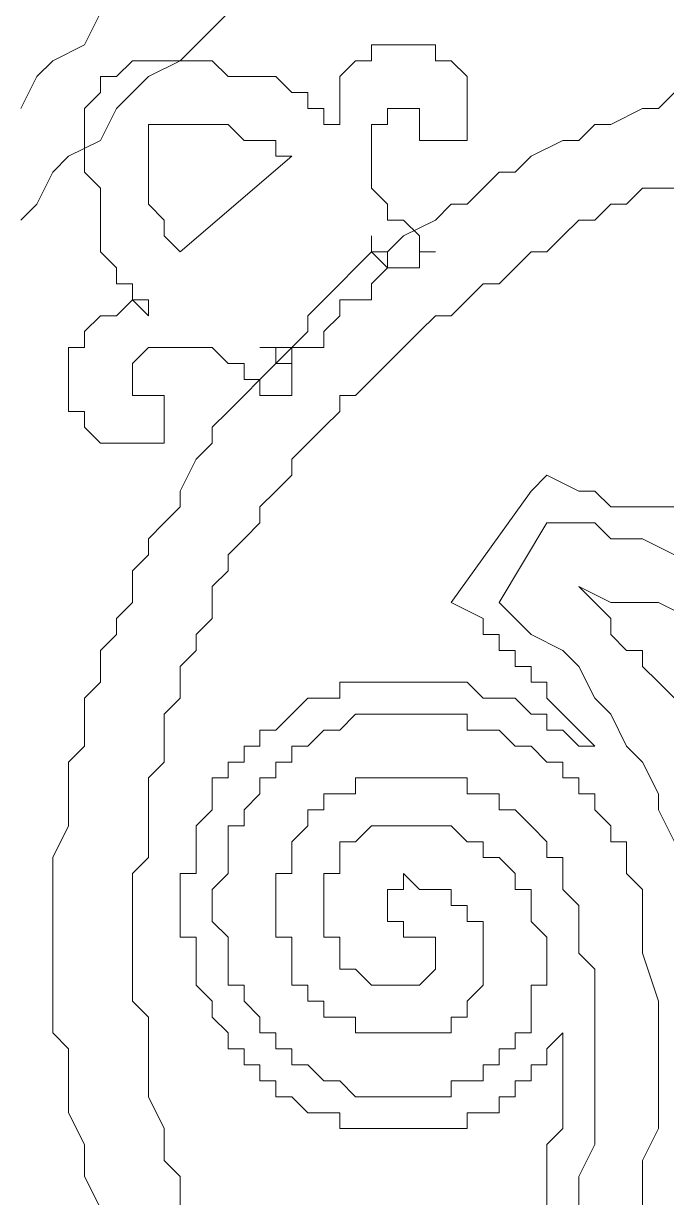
# Model space of a CAD drawing. Extents: x -66030 to 95157, y -13132 to 45879.
# Drawn here: x -11440.4 to -11282.9, y 14237.9 to 14525.6 of the extents above; entities that cross this region are included whole.
import ezdxf

# ---------------------------------------------------------------- set-up
doc = ezdxf.new("R2010")
doc.units = 0
doc.header["$LTSCALE"] = 100
doc.header["$MEASUREMENT"] = 0
doc.layers.get('0').update_dxf_attribs({"linetype": 'CONTINUOUS'})

msp = doc.modelspace()

# ---------------------------------------------------------------- linework, layer by layer
at = {"lineweight": 0}
for points in [[(-11441.1, 14477.46), (-11437.19, 14481.37), (-11433.28, 14489.18), (-11429.38, 14493.09), (-11421.57, 14496.99), (-11417.66, 14504.81), (-11413.75, 14508.71), (-11409.85, 14512.62), (-11402.04, 14516.52), (-11398.13, 14520.43), (-11394.22, 14524.34), (-11386.41, 14532.15)], [(-11441.1, 14504.81), (-11437.19, 14512.62), (-11433.28, 14516.52), (-11425.47, 14520.43), (-11421.57, 14528.24)], [(-11421.57, 14235.29), (-11425.47, 14243.11), (-11425.47, 14247.01), (-11425.47, 14250.92), (-11429.38, 14258.73), (-11429.38, 14262.64), (-11429.38, 14266.54), (-11429.38, 14274.35), (-11433.28, 14278.26), (-11433.28, 14286.07), (-11433.28, 14289.98), (-11433.28, 14293.88), (-11433.28, 14301.7), (-11433.28, 14305.6), (-11433.28, 14313.41), (-11433.28, 14317.32), (-11433.28, 14321.23), (-11429.38, 14329.04), (-11429.38, 14332.94), (-11429.38, 14340.76), (-11429.38, 14344.66), (-11425.47, 14348.57), (-11425.47, 14356.38), (-11425.47, 14360.29), (-11421.57, 14364.19), (-11421.57, 14372), (-11417.66, 14375.91), (-11417.66, 14379.82), (-11413.75, 14383.72), (-11413.75, 14391.53), (-11409.85, 14395.44), (-11409.85, 14399.34), (-11405.94, 14403.25), (-11402.04, 14407.16), (-11402.04, 14411.06), (-11398.13, 14418.87), (-11394.22, 14422.78), (-11394.22, 14426.69), (-11390.32, 14430.59), (-11386.41, 14434.5), (-11382.51, 14438.4), (-11378.6, 14442.31), (-11374.69, 14446.22), (-11370.79, 14450.12), (-11370.79, 14454.03), (-11366.88, 14457.93), (-11362.98, 14461.84), (-11359.07, 14465.75), (-11355.16, 14469.65), (-11351.26, 14469.65), (-11347.35, 14473.56), (-11339.54, 14477.46), (-11335.63, 14481.37), (-11331.73, 14481.37), (-11327.82, 14485.28), (-11323.92, 14489.18), (-11320.01, 14489.18), (-11316.1, 14493.09), (-11308.29, 14496.99), (-11304.39, 14496.99), (-11300.48, 14500.9), (-11296.57, 14500.9), (-11288.76, 14504.81), (-11284.86, 14504.81), (-11280.95, 14508.71)], [(-11402.04, 14235.29), (-11402.04, 14239.2), (-11402.04, 14243.11), (-11405.94, 14247.01), (-11405.94, 14250.92), (-11405.94, 14254.82), (-11409.85, 14262.64), (-11409.85, 14266.54), (-11409.85, 14270.45), (-11409.85, 14274.35), (-11409.85, 14282.17), (-11413.75, 14286.07), (-11413.75, 14289.98), (-11413.75, 14293.88), (-11413.75, 14301.7), (-11413.75, 14305.6), (-11413.75, 14309.51), (-11413.75, 14317.32), (-11409.85, 14321.23), (-11409.85, 14325.13), (-11409.85, 14329.04), (-11409.85, 14336.85), (-11409.85, 14340.76), (-11405.94, 14344.66), (-11405.94, 14348.57), (-11405.94, 14356.38), (-11402.04, 14360.29), (-11402.04, 14364.19), (-11402.04, 14368.1), (-11398.13, 14372), (-11398.13, 14375.91), (-11394.22, 14379.82), (-11394.22, 14387.63), (-11390.32, 14391.53), (-11390.32, 14395.44), (-11386.41, 14399.34), (-11382.51, 14403.25), (-11382.51, 14407.16), (-11378.6, 14411.06), (-11374.69, 14414.97), (-11374.69, 14418.87), (-11370.79, 14422.78), (-11366.88, 14426.69), (-11362.98, 14430.59), (-11362.98, 14434.5), (-11359.07, 14434.5), (-11355.16, 14438.4), (-11351.26, 14442.31), (-11347.35, 14446.22), (-11343.45, 14450.12), (-11339.54, 14454.03), (-11335.63, 14454.03), (-11331.73, 14457.93), (-11327.82, 14461.84), (-11323.92, 14461.84), (-11320.01, 14465.75), (-11316.1, 14469.65), (-11312.2, 14469.65), (-11308.29, 14473.56), (-11304.39, 14477.46), (-11300.48, 14477.46), (-11296.57, 14481.37), (-11292.67, 14481.37), (-11288.76, 14485.28), (-11284.86, 14485.28), (-11280.95, 14485.28)], [(-11312.2, 14235.29), (-11312.2, 14239.2), (-11312.2, 14239.2), (-11312.2, 14243.11), (-11312.2, 14243.11), (-11312.2, 14247.01), (-11312.2, 14247.01), (-11312.2, 14250.92), (-11312.2, 14250.92), (-11308.29, 14254.82), (-11308.29, 14258.73), (-11308.29, 14258.73), (-11308.29, 14262.64), (-11308.29, 14262.64), (-11308.29, 14266.54), (-11308.29, 14266.54), (-11308.29, 14270.45), (-11308.29, 14270.45), (-11308.29, 14274.35), (-11308.29, 14274.35), (-11308.29, 14278.26), (-11308.29, 14278.26), (-11312.2, 14274.35), (-11312.2, 14274.35), (-11312.2, 14270.45), (-11312.2, 14270.45), (-11316.1, 14270.45), (-11316.1, 14266.54), (-11316.1, 14266.54), (-11320.01, 14266.54), (-11320.01, 14262.64), (-11323.92, 14262.64), (-11323.92, 14262.64), (-11323.92, 14258.73), (-11327.82, 14258.73), (-11327.82, 14258.73), (-11331.73, 14258.73), (-11331.73, 14254.82), (-11335.63, 14254.82), (-11335.63, 14254.82), (-11339.54, 14254.82), (-11339.54, 14254.82), (-11343.45, 14254.82), (-11343.45, 14254.82), (-11347.35, 14254.82), (-11351.26, 14254.82), (-11355.16, 14254.82), (-11355.16, 14254.82), (-11359.07, 14254.82), (-11362.98, 14254.82), (-11362.98, 14258.73), (-11366.88, 14258.73), (-11370.79, 14258.73), (-11370.79, 14258.73), (-11374.69, 14262.64), (-11374.69, 14262.64), (-11378.6, 14262.64), (-11378.6, 14266.54), (-11382.51, 14266.54), (-11382.51, 14270.45), (-11386.41, 14270.45), (-11386.41, 14274.35), (-11390.32, 14274.35), (-11390.32, 14278.26), (-11390.32, 14278.26), (-11394.22, 14282.17), (-11394.22, 14286.07), (-11394.22, 14286.07), (-11398.13, 14289.98), (-11398.13, 14289.98), (-11398.13, 14293.88), (-11398.13, 14297.79), (-11398.13, 14301.7), (-11402.04, 14301.7), (-11402.04, 14305.6), (-11402.04, 14309.51), (-11402.04, 14309.51), (-11402.04, 14313.41), (-11402.04, 14317.32), (-11398.13, 14317.32), (-11398.13, 14321.23), (-11398.13, 14325.13), (-11398.13, 14325.13), (-11398.13, 14329.04), (-11394.22, 14332.94), (-11394.22, 14332.94), (-11394.22, 14336.85), (-11394.22, 14340.76), (-11390.32, 14340.76), (-11390.32, 14344.66), (-11386.41, 14344.66), (-11386.41, 14348.57), (-11382.51, 14348.57), (-11382.51, 14352.47), (-11378.6, 14352.47), (-11378.6, 14352.47), (-11374.69, 14356.38), (-11374.69, 14356.38), (-11370.79, 14360.29), (-11370.79, 14360.29), (-11366.88, 14360.29), (-11362.98, 14360.29), (-11362.98, 14364.19), (-11359.07, 14364.19), (-11355.16, 14364.19), (-11355.16, 14364.19), (-11351.26, 14364.19), (-11347.35, 14364.19), (-11343.45, 14364.19), (-11339.54, 14364.19), (-11339.54, 14364.19), (-11335.63, 14364.19), (-11331.73, 14364.19), (-11327.82, 14360.29), (-11323.92, 14360.29), (-11320.01, 14360.29), (-11320.01, 14360.29), (-11316.1, 14356.38), (-11312.2, 14356.38), (-11312.2, 14352.47), (-11308.29, 14352.47), (-11304.39, 14348.57), (-11304.39, 14348.57), (-11300.48, 14348.57), (-11300.48, 14348.57), (-11304.39, 14352.47), (-11304.39, 14352.47), (-11308.29, 14356.38), (-11312.2, 14360.29), (-11312.2, 14360.29), (-11312.2, 14364.19), (-11316.1, 14364.19), (-11316.1, 14364.19), (-11316.1, 14368.1), (-11316.1, 14368.1), (-11320.01, 14368.1), (-11320.01, 14368.1), (-11320.01, 14372), (-11320.01, 14372), (-11323.92, 14372), (-11323.92, 14375.91), (-11323.92, 14375.91), (-11323.92, 14375.91), (-11327.82, 14375.91), (-11327.82, 14379.82), (-11335.63, 14383.72), (-11316.1, 14411.06), (-11312.2, 14414.97), (-11304.39, 14411.06), (-11304.39, 14411.06), (-11300.48, 14411.06), (-11300.48, 14411.06), (-11296.57, 14407.16), (-11296.57, 14407.16), (-11292.67, 14407.16), (-11288.76, 14407.16), (-11288.76, 14407.16), (-11284.86, 14407.16), (-11284.86, 14407.16), (-11280.95, 14407.16)], [(-11280.95, 14325.13), (-11284.86, 14332.94), (-11284.86, 14336.85), (-11288.76, 14344.66), (-11292.67, 14348.57), (-11296.57, 14356.38), (-11300.48, 14360.29), (-11304.39, 14368.1), (-11308.29, 14372), (-11316.1, 14375.91), (-11320.01, 14379.82), (-11323.92, 14383.72), (-11312.2, 14403.25), (-11312.2, 14403.25), (-11312.2, 14403.25), (-11304.39, 14403.25), (-11300.48, 14403.25), (-11296.57, 14399.34), (-11292.67, 14399.34), (-11288.76, 14399.34), (-11280.95, 14395.44)], [(-11277.04, 14379.82), (-11284.86, 14383.72), (-11288.76, 14383.72), (-11292.67, 14383.72), (-11296.57, 14383.72), (-11304.39, 14387.63), (-11300.48, 14383.72), (-11296.57, 14379.82), (-11296.57, 14375.91), (-11292.67, 14372), (-11288.76, 14372), (-11288.76, 14368.1), (-11284.86, 14364.19), (-11280.95, 14360.29)], [(-11304.39, 14235.29), (-11304.39, 14239.2), (-11304.39, 14243.11), (-11300.48, 14250.92), (-11300.48, 14254.82), (-11300.48, 14258.73), (-11300.48, 14262.64), (-11300.48, 14266.54), (-11300.48, 14270.45), (-11300.48, 14278.26), (-11300.48, 14282.17), (-11300.48, 14286.07), (-11300.48, 14293.88), (-11304.39, 14297.79), (-11304.39, 14301.7), (-11304.39, 14305.6), (-11304.39, 14309.51), (-11308.29, 14313.41), (-11308.29, 14317.32), (-11308.29, 14317.32), (-11308.29, 14321.23), (-11312.2, 14321.23), (-11312.2, 14325.13), (-11312.2, 14325.13), (-11316.1, 14329.04), (-11316.1, 14329.04), (-11316.1, 14329.04), (-11320.01, 14332.94), (-11320.01, 14332.94), (-11323.92, 14332.94), (-11323.92, 14336.85), (-11327.82, 14336.85), (-11327.82, 14336.85), (-11331.73, 14336.85), (-11331.73, 14340.76), (-11335.63, 14340.76), (-11335.63, 14340.76), (-11339.54, 14340.76), (-11339.54, 14340.76), (-11343.45, 14340.76), (-11343.45, 14340.76), (-11347.35, 14340.76), (-11347.35, 14340.76), (-11351.26, 14340.76), (-11351.26, 14340.76), (-11355.16, 14340.76), (-11355.16, 14340.76), (-11355.16, 14340.76), (-11359.07, 14340.76), (-11359.07, 14340.76), (-11359.07, 14336.85), (-11362.98, 14336.85), (-11362.98, 14336.85), (-11362.98, 14336.85), (-11366.88, 14336.85), (-11366.88, 14332.94), (-11366.88, 14332.94), (-11370.79, 14332.94), (-11370.79, 14329.04), (-11370.79, 14329.04), (-11370.79, 14329.04), (-11374.69, 14325.13), (-11374.69, 14325.13), (-11374.69, 14325.13), (-11374.69, 14321.23), (-11374.69, 14321.23), (-11374.69, 14321.23), (-11374.69, 14317.32), (-11378.6, 14317.32), (-11378.6, 14313.41), (-11378.6, 14313.41), (-11378.6, 14313.41), (-11378.6, 14309.51), (-11378.6, 14309.51), (-11378.6, 14305.6), (-11378.6, 14305.6), (-11378.6, 14305.6), (-11378.6, 14301.7), (-11374.69, 14301.7), (-11374.69, 14297.79), (-11374.69, 14297.79), (-11374.69, 14297.79), (-11374.69, 14293.88), (-11374.69, 14293.88), (-11374.69, 14289.98), (-11370.79, 14289.98), (-11370.79, 14289.98), (-11370.79, 14289.98), (-11370.79, 14286.07), (-11366.88, 14286.07), (-11366.88, 14286.07), (-11366.88, 14282.17), (-11362.98, 14282.17), (-11362.98, 14282.17), (-11362.98, 14282.17), (-11359.07, 14282.17), (-11359.07, 14278.26), (-11359.07, 14278.26), (-11355.16, 14278.26), (-11355.16, 14278.26), (-11355.16, 14278.26), (-11351.26, 14278.26), (-11351.26, 14278.26), (-11347.35, 14278.26), (-11347.35, 14278.26), (-11347.35, 14278.26), (-11343.45, 14278.26), (-11343.45, 14278.26), (-11343.45, 14278.26), (-11343.45, 14278.26), (-11339.54, 14278.26), (-11339.54, 14278.26), (-11339.54, 14278.26), (-11339.54, 14278.26), (-11339.54, 14278.26), (-11335.63, 14278.26), (-11335.63, 14278.26), (-11335.63, 14282.17), (-11335.63, 14282.17), (-11335.63, 14282.17), (-11335.63, 14282.17), (-11331.73, 14282.17), (-11331.73, 14282.17), (-11331.73, 14286.07), (-11331.73, 14286.07), (-11331.73, 14286.07), (-11331.73, 14286.07), (-11331.73, 14286.07), (-11327.82, 14289.98), (-11327.82, 14289.98), (-11327.82, 14289.98), (-11327.82, 14289.98), (-11327.82, 14289.98), (-11327.82, 14293.88), (-11327.82, 14293.88), (-11327.82, 14293.88), (-11327.82, 14293.88), (-11327.82, 14297.79), (-11327.82, 14297.79), (-11327.82, 14297.79), (-11327.82, 14297.79), (-11327.82, 14301.7), (-11327.82, 14301.7), (-11327.82, 14301.7), (-11327.82, 14301.7), (-11327.82, 14305.6), (-11331.73, 14305.6), (-11331.73, 14305.6), (-11331.73, 14305.6), (-11331.73, 14305.6), (-11331.73, 14309.51), (-11331.73, 14309.51), (-11331.73, 14309.51), (-11335.63, 14309.51), (-11335.63, 14309.51), (-11335.63, 14309.51), (-11335.63, 14313.41), (-11335.63, 14313.41), (-11335.63, 14313.41), (-11339.54, 14313.41), (-11339.54, 14313.41), (-11339.54, 14313.41), (-11339.54, 14313.41), (-11339.54, 14313.41), (-11343.45, 14313.41), (-11343.45, 14313.41), (-11343.45, 14313.41), (-11343.45, 14313.41), (-11347.35, 14317.32), (-11347.35, 14317.32), (-11347.35, 14317.32), (-11347.35, 14313.41), (-11347.35, 14313.41), (-11347.35, 14313.41), (-11347.35, 14313.41), (-11347.35, 14313.41), (-11347.35, 14313.41), (-11347.35, 14313.41), (-11347.35, 14313.41), (-11351.26, 14313.41), (-11351.26, 14313.41), (-11351.26, 14313.41), (-11351.26, 14313.41), (-11351.26, 14313.41), (-11351.26, 14313.41), (-11351.26, 14313.41), (-11351.26, 14313.41), (-11351.26, 14313.41), (-11351.26, 14313.41), (-11351.26, 14313.41), (-11351.26, 14313.41), (-11351.26, 14313.41), (-11351.26, 14313.41), (-11351.26, 14313.41), (-11351.26, 14309.51), (-11351.26, 14309.51), (-11351.26, 14309.51), (-11351.26, 14309.51), (-11351.26, 14309.51), (-11351.26, 14309.51), (-11351.26, 14309.51), (-11351.26, 14309.51), (-11351.26, 14309.51), (-11351.26, 14309.51), (-11351.26, 14309.51), (-11351.26, 14309.51), (-11351.26, 14309.51), (-11351.26, 14305.6), (-11351.26, 14305.6), (-11351.26, 14305.6), (-11351.26, 14305.6), (-11351.26, 14305.6), (-11351.26, 14305.6), (-11351.26, 14305.6), (-11351.26, 14305.6), (-11351.26, 14305.6), (-11351.26, 14305.6), (-11351.26, 14305.6), (-11351.26, 14305.6), (-11351.26, 14305.6), (-11351.26, 14305.6), (-11351.26, 14305.6), (-11351.26, 14305.6), (-11347.35, 14305.6), (-11347.35, 14305.6), (-11347.35, 14305.6), (-11347.35, 14305.6), (-11347.35, 14305.6), (-11347.35, 14301.7), (-11347.35, 14301.7), (-11347.35, 14301.7), (-11347.35, 14301.7), (-11347.35, 14301.7), (-11343.45, 14301.7), (-11343.45, 14301.7), (-11343.45, 14301.7), (-11339.54, 14301.7), (-11339.54, 14297.79), (-11339.54, 14297.79), (-11339.54, 14297.79), (-11339.54, 14293.88), (-11339.54, 14293.88), (-11339.54, 14293.88), (-11343.45, 14289.98), (-11343.45, 14289.98), (-11343.45, 14289.98), (-11347.35, 14289.98), (-11347.35, 14289.98), (-11347.35, 14289.98), (-11347.35, 14289.98), (-11351.26, 14289.98), (-11351.26, 14289.98), (-11351.26, 14289.98), (-11355.16, 14289.98), (-11355.16, 14289.98), (-11355.16, 14289.98), (-11355.16, 14289.98), (-11355.16, 14289.98), (-11359.07, 14293.88), (-11359.07, 14293.88), (-11359.07, 14293.88), (-11359.07, 14293.88), (-11359.07, 14293.88), (-11362.98, 14293.88), (-11362.98, 14297.79), (-11362.98, 14297.79), (-11362.98, 14297.79), (-11362.98, 14297.79), (-11362.98, 14297.79), (-11362.98, 14301.7), (-11366.88, 14301.7), (-11366.88, 14301.7), (-11366.88, 14301.7), (-11366.88, 14305.6), (-11366.88, 14305.6), (-11366.88, 14305.6), (-11366.88, 14305.6), (-11366.88, 14309.51), (-11366.88, 14309.51), (-11366.88, 14309.51), (-11366.88, 14309.51), (-11366.88, 14313.41), (-11366.88, 14313.41), (-11366.88, 14313.41), (-11366.88, 14313.41), (-11366.88, 14317.32), (-11366.88, 14317.32), (-11366.88, 14317.32), (-11362.98, 14317.32), (-11362.98, 14321.23), (-11362.98, 14321.23), (-11362.98, 14321.23), (-11362.98, 14321.23), (-11362.98, 14321.23), (-11362.98, 14325.13), (-11359.07, 14325.13), (-11359.07, 14325.13), (-11359.07, 14325.13), (-11359.07, 14325.13), (-11359.07, 14325.13), (-11355.16, 14329.04), (-11355.16, 14329.04), (-11355.16, 14329.04), (-11355.16, 14329.04), (-11355.16, 14329.04), (-11351.26, 14329.04), (-11351.26, 14329.04), (-11351.26, 14329.04), (-11351.26, 14329.04), (-11347.35, 14329.04), (-11347.35, 14329.04), (-11347.35, 14329.04), (-11343.45, 14329.04), (-11343.45, 14329.04), (-11339.54, 14329.04), (-11339.54, 14329.04), (-11335.63, 14329.04), (-11335.63, 14329.04), (-11335.63, 14329.04), (-11331.73, 14325.13), (-11331.73, 14325.13), (-11331.73, 14325.13), (-11327.82, 14325.13), (-11327.82, 14325.13), (-11327.82, 14321.23), (-11323.92, 14321.23), (-11323.92, 14321.23), (-11323.92, 14321.23), (-11320.01, 14317.32), (-11320.01, 14317.32), (-11320.01, 14317.32), (-11320.01, 14313.41), (-11316.1, 14313.41), (-11316.1, 14313.41), (-11316.1, 14309.51), (-11316.1, 14309.51), (-11316.1, 14305.6), (-11316.1, 14305.6), (-11316.1, 14305.6), (-11312.2, 14301.7), (-11312.2, 14301.7), (-11312.2, 14297.79), (-11312.2, 14297.79), (-11312.2, 14293.88), (-11312.2, 14293.88), (-11312.2, 14289.98), (-11312.2, 14289.98), (-11316.1, 14289.98), (-11316.1, 14286.07), (-11316.1, 14286.07), (-11316.1, 14282.17), (-11316.1, 14282.17), (-11316.1, 14282.17), (-11316.1, 14278.26), (-11320.01, 14278.26), (-11320.01, 14278.26), (-11320.01, 14274.35), (-11320.01, 14274.35), (-11323.92, 14274.35), (-11323.92, 14270.45), (-11323.92, 14270.45), (-11327.82, 14270.45), (-11327.82, 14270.45), (-11327.82, 14266.54), (-11331.73, 14266.54), (-11331.73, 14266.54), (-11331.73, 14266.54), (-11335.63, 14266.54), (-11335.63, 14262.64), (-11335.63, 14262.64), (-11339.54, 14262.64), (-11339.54, 14262.64), (-11343.45, 14262.64), (-11343.45, 14262.64), (-11347.35, 14262.64), (-11347.35, 14262.64), (-11351.26, 14262.64), (-11351.26, 14262.64), (-11355.16, 14262.64), (-11355.16, 14262.64), (-11359.07, 14262.64), (-11362.98, 14266.54), (-11362.98, 14266.54), (-11366.88, 14266.54), (-11366.88, 14266.54), (-11370.79, 14270.45), (-11370.79, 14270.45), (-11374.69, 14270.45), (-11374.69, 14274.35), (-11374.69, 14274.35), (-11378.6, 14274.35), (-11378.6, 14278.26), (-11382.51, 14278.26), (-11382.51, 14282.17), (-11382.51, 14282.17), (-11386.41, 14286.07), (-11386.41, 14286.07), (-11386.41, 14289.98), (-11390.32, 14289.98), (-11390.32, 14293.88), (-11390.32, 14293.88), (-11390.32, 14297.79), (-11390.32, 14297.79), (-11390.32, 14301.7), (-11390.32, 14301.7), (-11394.22, 14305.6), (-11394.22, 14309.51), (-11394.22, 14309.51), (-11394.22, 14313.41), (-11390.32, 14317.32), (-11390.32, 14317.32), (-11390.32, 14321.23), (-11390.32, 14321.23), (-11390.32, 14325.13), (-11390.32, 14325.13), (-11390.32, 14329.04), (-11386.41, 14329.04), (-11386.41, 14332.94), (-11386.41, 14332.94), (-11382.51, 14336.85), (-11382.51, 14336.85), (-11382.51, 14340.76), (-11378.6, 14340.76), (-11378.6, 14344.66), (-11378.6, 14344.66), (-11374.69, 14344.66), (-11374.69, 14348.57), (-11370.79, 14348.57), (-11370.79, 14348.57), (-11366.88, 14352.47), (-11366.88, 14352.47), (-11362.98, 14352.47), (-11362.98, 14352.47), (-11359.07, 14356.38), (-11359.07, 14356.38), (-11355.16, 14356.38), (-11351.26, 14356.38), (-11351.26, 14356.38), (-11347.35, 14356.38), (-11343.45, 14356.38), (-11343.45, 14356.38), (-11339.54, 14356.38), (-11335.63, 14356.38), (-11331.73, 14356.38), (-11331.73, 14352.47), (-11327.82, 14352.47), (-11323.92, 14352.47), (-11323.92, 14352.47), (-11320.01, 14348.57), (-11316.1, 14348.57), (-11316.1, 14348.57), (-11312.2, 14344.66), (-11308.29, 14344.66), (-11308.29, 14340.76), (-11304.39, 14340.76), (-11304.39, 14336.85), (-11300.48, 14336.85), (-11300.48, 14332.94), (-11300.48, 14332.94), (-11296.57, 14329.04), (-11296.57, 14325.13), (-11292.67, 14325.13), (-11292.67, 14321.23), (-11292.67, 14317.32), (-11288.76, 14313.41), (-11288.76, 14309.51), (-11288.76, 14305.6), (-11288.76, 14301.7), (-11288.76, 14297.79), (-11284.86, 14286.07), (-11284.86, 14278.26), (-11284.86, 14270.45), (-11284.86, 14262.64), (-11284.86, 14254.82), (-11288.76, 14247.01), (-11288.76, 14239.2), (-11288.76, 14231.39)]]:
    msp.add_lwpolyline(points, dxfattribs=at)
for points in [[(-11382.51, 14434.5), (-11382.51, 14438.4), (-11386.41, 14438.4), (-11386.41, 14438.4), (-11386.41, 14442.31), (-11390.32, 14442.31), (-11394.22, 14446.22), (-11394.22, 14446.22), (-11398.13, 14446.22), (-11402.04, 14446.22), (-11402.04, 14446.22), (-11405.94, 14446.22), (-11405.94, 14446.22), (-11409.85, 14446.22), (-11409.85, 14446.22), (-11409.85, 14446.22), (-11413.75, 14442.31), (-11413.75, 14442.31), (-11413.75, 14442.31), (-11413.75, 14438.4), (-11413.75, 14438.4), (-11413.75, 14434.5), (-11413.75, 14434.5), (-11413.75, 14434.5), (-11413.75, 14434.5), (-11409.85, 14434.5), (-11409.85, 14434.5), (-11409.85, 14434.5), (-11409.85, 14434.5), (-11409.85, 14434.5), (-11405.94, 14434.5), (-11405.94, 14434.5), (-11405.94, 14434.5), (-11405.94, 14430.59), (-11405.94, 14430.59), (-11405.94, 14430.59), (-11405.94, 14426.69), (-11405.94, 14426.69), (-11405.94, 14426.69), (-11405.94, 14422.78), (-11405.94, 14422.78), (-11405.94, 14422.78), (-11409.85, 14422.78), (-11409.85, 14422.78), (-11413.75, 14422.78), (-11413.75, 14422.78), (-11417.66, 14422.78), (-11417.66, 14422.78), (-11417.66, 14422.78), (-11421.57, 14422.78), (-11421.57, 14422.78), (-11425.47, 14426.69), (-11425.47, 14426.69), (-11425.47, 14426.69), (-11425.47, 14430.59), (-11429.38, 14430.59), (-11429.38, 14434.5), (-11429.38, 14434.5), (-11429.38, 14438.4), (-11429.38, 14438.4), (-11429.38, 14442.31), (-11429.38, 14442.31), (-11429.38, 14446.22), (-11429.38, 14446.22), (-11425.47, 14446.22), (-11425.47, 14450.12), (-11425.47, 14450.12), (-11421.57, 14454.03), (-11421.57, 14454.03), (-11417.66, 14454.03), (-11417.66, 14454.03), (-11413.75, 14457.93), (-11413.75, 14457.93), (-11409.85, 14454.03), (-11409.85, 14454.03), (-11409.85, 14454.03), (-11409.85, 14457.93), (-11409.85, 14457.93), (-11413.75, 14457.93), (-11413.75, 14461.84), (-11413.75, 14461.84), (-11417.66, 14461.84), (-11417.66, 14465.75), (-11417.66, 14465.75), (-11421.57, 14469.65), (-11421.57, 14477.46), (-11421.57, 14481.37), (-11421.57, 14485.28), (-11425.47, 14489.18), (-11425.47, 14493.09), (-11425.47, 14496.99), (-11425.47, 14500.9), (-11425.47, 14504.81), (-11421.57, 14508.71), (-11421.57, 14508.71), (-11421.57, 14512.62), (-11421.57, 14512.62), (-11421.57, 14512.62), (-11421.57, 14512.62), (-11421.57, 14512.62), (-11417.66, 14512.62), (-11417.66, 14512.62), (-11413.75, 14516.52), (-11409.85, 14516.52), (-11405.94, 14516.52), (-11402.04, 14516.52), (-11398.13, 14516.52), (-11394.22, 14516.52), (-11390.32, 14512.62), (-11386.41, 14512.62), (-11378.6, 14512.62), (-11374.69, 14508.71), (-11374.69, 14508.71), (-11370.79, 14508.71), (-11370.79, 14504.81), (-11366.88, 14504.81), (-11366.88, 14504.81), (-11366.88, 14500.9), (-11366.88, 14500.9), (-11362.98, 14500.9), (-11362.98, 14500.9), (-11362.98, 14500.9), (-11362.98, 14504.81), (-11362.98, 14504.81), (-11362.98, 14508.71), (-11362.98, 14508.71), (-11362.98, 14512.62), (-11362.98, 14512.62), (-11359.07, 14516.52), (-11359.07, 14516.52), (-11355.16, 14516.52), (-11355.16, 14520.43), (-11351.26, 14520.43), (-11351.26, 14520.43), (-11347.35, 14520.43), (-11347.35, 14520.43), (-11343.45, 14520.43), (-11343.45, 14520.43), (-11343.45, 14520.43), (-11339.54, 14520.43), (-11339.54, 14516.52), (-11335.63, 14516.52), (-11335.63, 14516.52), (-11335.63, 14516.52), (-11331.73, 14512.62), (-11331.73, 14512.62), (-11331.73, 14508.71), (-11331.73, 14508.71), (-11331.73, 14508.71), (-11331.73, 14504.81), (-11331.73, 14504.81), (-11331.73, 14500.9), (-11331.73, 14500.9), (-11331.73, 14500.9), (-11331.73, 14496.99), (-11331.73, 14496.99), (-11335.63, 14496.99), (-11335.63, 14496.99), (-11335.63, 14496.99), (-11339.54, 14496.99), (-11339.54, 14496.99), (-11339.54, 14496.99), (-11343.45, 14496.99), (-11343.45, 14496.99), (-11343.45, 14500.9), (-11343.45, 14500.9), (-11343.45, 14500.9), (-11343.45, 14500.9), (-11343.45, 14500.9), (-11343.45, 14504.81), (-11343.45, 14504.81), (-11343.45, 14504.81), (-11347.35, 14504.81), (-11347.35, 14504.81), (-11351.26, 14504.81), (-11351.26, 14504.81), (-11351.26, 14504.81), (-11351.26, 14500.9), (-11355.16, 14500.9), (-11355.16, 14500.9), (-11355.16, 14496.99), (-11355.16, 14496.99), (-11355.16, 14493.09), (-11355.16, 14493.09), (-11355.16, 14489.18), (-11355.16, 14489.18), (-11355.16, 14485.28), (-11351.26, 14481.37), (-11351.26, 14477.46), (-11347.35, 14477.46), (-11347.35, 14477.46), (-11343.45, 14473.56), (-11343.45, 14473.56), (-11343.45, 14473.56), (-11343.45, 14469.65), (-11339.54, 14469.65), (-11339.54, 14469.65), (-11343.45, 14469.65), (-11343.45, 14465.75), (-11343.45, 14465.75), (-11343.45, 14465.75), (-11343.45, 14465.75), (-11347.35, 14465.75), (-11347.35, 14465.75), (-11351.26, 14465.75), (-11351.26, 14469.65), (-11351.26, 14469.65), (-11355.16, 14469.65), (-11355.16, 14473.56), (-11355.16, 14473.56), (-11355.16, 14473.56), (-11355.16, 14473.56), (-11355.16, 14473.56), (-11355.16, 14469.65), (-11355.16, 14469.65), (-11355.16, 14469.65), (-11355.16, 14469.65), (-11355.16, 14469.65), (-11351.26, 14465.75), (-11351.26, 14465.75), (-11351.26, 14465.75), (-11355.16, 14461.84), (-11355.16, 14461.84), (-11355.16, 14461.84), (-11355.16, 14457.93), (-11355.16, 14457.93), (-11359.07, 14457.93), (-11359.07, 14457.93), (-11362.98, 14457.93), (-11362.98, 14454.03), (-11362.98, 14454.03), (-11362.98, 14454.03), (-11362.98, 14454.03), (-11366.88, 14450.12), (-11366.88, 14450.12), (-11366.88, 14446.22), (-11366.88, 14446.22), (-11370.79, 14446.22), (-11370.79, 14446.22), (-11370.79, 14446.22), (-11374.69, 14446.22), (-11374.69, 14442.31), (-11374.69, 14446.22), (-11378.6, 14446.22), (-11378.6, 14446.22), (-11378.6, 14446.22), (-11378.6, 14446.22), (-11378.6, 14446.22), (-11382.51, 14446.22), (-11382.51, 14446.22), (-11382.51, 14446.22), (-11382.51, 14446.22), (-11382.51, 14446.22), (-11378.6, 14446.22), (-11378.6, 14442.31), (-11378.6, 14442.31), (-11374.69, 14442.31), (-11374.69, 14438.4), (-11374.69, 14438.4), (-11374.69, 14438.4), (-11374.69, 14434.5), (-11374.69, 14434.5), (-11374.69, 14434.5), (-11374.69, 14434.5), (-11378.6, 14434.5), (-11378.6, 14434.5), (-11378.6, 14434.5), (-11378.6, 14434.5), (-11382.51, 14434.5)], [(-11409.85, 14500.9), (-11409.85, 14500.9), (-11405.94, 14500.9), (-11405.94, 14500.9), (-11402.04, 14500.9), (-11402.04, 14500.9), (-11398.13, 14500.9), (-11398.13, 14500.9), (-11394.22, 14500.9), (-11390.32, 14500.9), (-11390.32, 14500.9), (-11386.41, 14496.99), (-11382.51, 14496.99), (-11382.51, 14496.99), (-11378.6, 14496.99), (-11378.6, 14493.09), (-11378.6, 14493.09), (-11374.69, 14493.09), (-11374.69, 14493.09), (-11402.04, 14469.65), (-11402.04, 14469.65), (-11402.04, 14469.65), (-11405.94, 14473.56), (-11405.94, 14473.56), (-11405.94, 14477.46), (-11405.94, 14477.46), (-11409.85, 14481.37), (-11409.85, 14485.28), (-11409.85, 14485.28), (-11409.85, 14489.18), (-11409.85, 14493.09), (-11409.85, 14493.09), (-11409.85, 14496.99), (-11409.85, 14496.99), (-11409.85, 14496.99), (-11409.85, 14500.9), (-11409.85, 14500.9)]]:
    msp.add_lwpolyline(points, close=True, dxfattribs=at)

doc.saveas('drawing.dxf')
